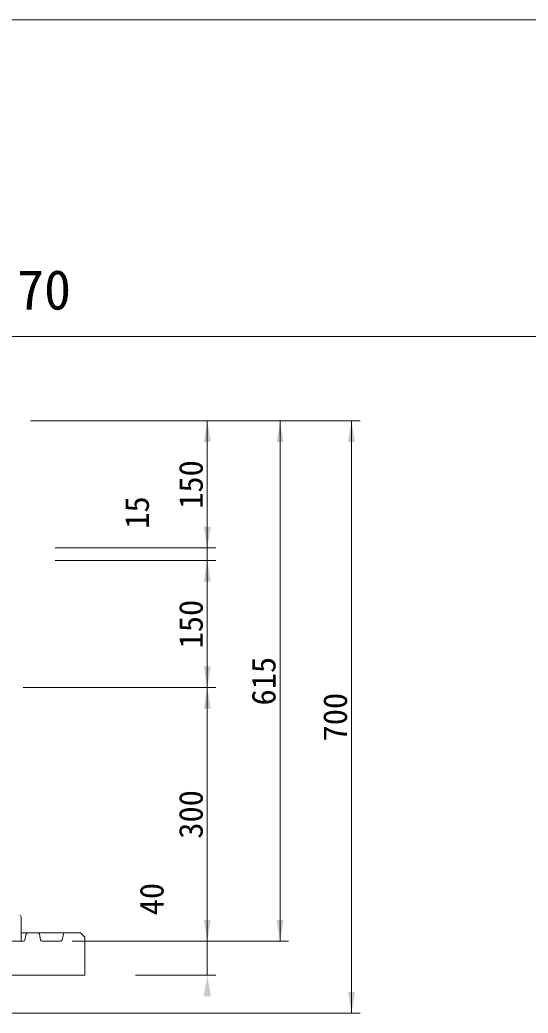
# Model space of a CAD drawing. Units: millimetres, scale not verified. Extents: x -6861 to 6861, y -3554 to 3095.
# Drawn here: x 3421 to 4022, y 1921 to 3095 of the extents above; entities that cross this region are included whole.
import ezdxf
from ezdxf.enums import TextEntityAlignment as Align

# ---------------------------------------------------------------- set-up
doc = ezdxf.new("R2010")
doc.units = ezdxf.units.MM
doc.header["$LTSCALE"] = 20
for name, color, linetype, lineweight in [('0-3_TEMP', 3, 'Continuous', 18), ('0-4_細線', 7, 'Continuous', 18), ('0-6_寸法', 1, 'Continuous', 18), ('0-9_枠線', 6, 'Continuous', 18)]:
    doc.layers.add(name, color=color, linetype=linetype, lineweight=lineweight)
doc.layers.add('0-7_注釈', color=1, linetype='Continuous')
doc.styles.add('ＭＳ ゴシック', font='')
doc.styles.get('ＭＳ ゴシック').set_extended_font_data('MS Gothic')

msp = doc.modelspace()

# ---------------------------------------------------------------- linework, layer by layer
at = {"layer": '0-3_TEMP'}
msp.add_line((1260.93, 2720.78), (6860.93, 2720.78), dxfattribs=at)
at = {"layer": '0-4_細線'}
for p, q in [((3422.8, 2033.81), (3422.8, 2005.78)), ((3422.8, 2015.78), (3430.44, 2015.78)), ((3428.48, 2014.17), (3427.12, 2007.38)), ((3430.44, 2015.78), (3442.16, 2015.78)), ((3430.44, 2015.78), (3492.8, 2015.78)), ((3445.48, 2007.38), (3444.12, 2014.17)), ((3472.48, 2014.17), (3471.12, 2007.38)), ((3497.8, 2010.78), (3492.8, 2015.78)), ((3497.8, 2010.78), (3497.8, 1965.78)), ((3022.8, 2005.78), (3422.8, 2005.78)), ((3222.8, 2005.78), (3425.16, 2005.78)), ((3469.16, 2005.78), (3447.44, 2005.78)), ((2947.8, 1965.78), (3497.8, 1965.78))]:
    msp.add_line(p, q, dxfattribs=at)
for centre, radius, start, end in [((3419.8, 2033.81), 3, 0.002, 65.162), ((3430.44, 2013.78), 2, 90, 168.691), ((3442.16, 2013.78), 2, 11.309, 90), ((3474.44, 2013.78), 2, 90, 168.691), ((3425.16, 2007.78), 2, 270, 348.691), ((3447.44, 2007.78), 2, 191.309, 270), ((3469.16, 2007.78), 2, 270, 348.691)]:
    msp.add_arc(centre, radius, start, end, dxfattribs=at)
at = {"layer": '0-6_寸法'}
for p, q in [((3433.8, 2620.78), (3738.79, 2620.78)), ((3433.8, 2620.78), (3652.74, 2620.78)), ((3433.8, 2620.78), (3823.35, 2620.78)), ((3642.74, 1965.78), (3642.74, 2620.78)), ((3728.79, 2005.78), (3728.79, 2620.78)), ((3813.35, 1920.78), (3813.35, 2620.78)), ((3462.64, 2470.78), (3652.74, 2470.78)), ((3462.8, 2470.78), (3652.74, 2470.78)), ((3462.8, 2455.78), (3652.74, 2455.78)), ((3462.8, 2455.78), (3652.74, 2455.78)), ((3425.06, 2305.78), (3652.74, 2305.78)), ((3425.06, 2305.78), (3652.74, 2305.78)), ((3482.8, 2005.78), (3652.74, 2005.78)), ((3482.8, 2005.78), (3738.79, 2005.78)), ((3482.8, 2005.78), (3652.74, 2005.78)), ((3557.8, 1965.78), (3652.74, 1965.78)), ((3282.8, 1920.78), (3823.35, 1920.78))]:
    msp.add_line(p, q, dxfattribs=at)
for points in [[(3638.57, 2595.78), (3642.74, 2620.78), (3646.9, 2595.78)], [(3724.63, 2595.78), (3728.79, 2620.78), (3732.96, 2595.78)], [(3809.18, 2595.78), (3813.35, 2620.78), (3817.51, 2595.78)], [(3638.57, 2495.78), (3642.74, 2470.78), (3646.9, 2495.78)], [(3638.57, 2495.78), (3642.74, 2470.78), (3646.9, 2495.78)], [(3638.57, 2430.78), (3642.74, 2455.78), (3646.9, 2430.78)], [(3638.57, 2430.78), (3642.74, 2455.78), (3646.9, 2430.78)], [(3638.57, 2330.78), (3642.74, 2305.78), (3646.9, 2330.78)], [(3638.57, 2280.78), (3642.74, 2305.78), (3646.9, 2280.78)], [(3638.57, 2030.78), (3642.74, 2005.78), (3646.9, 2030.78)], [(3638.57, 2030.78), (3642.74, 2005.78), (3646.9, 2030.78)], [(3724.63, 2030.78), (3728.79, 2005.78), (3732.96, 2030.78)], [(3638.57, 1940.78), (3642.74, 1965.78), (3646.9, 1940.78)], [(3809.18, 1945.78), (3813.35, 1920.78), (3817.51, 1945.78)]]:
    msp.add_solid(points, dxfattribs=at)
at = {"layer": '0-9_枠線'}
msp.add_line((1260.93, 3094.96), (6860.93, 3094.96), dxfattribs=at)

# ---------------------------------------------------------------- texts
at = {"layer": '0-6_寸法', "style": 'ＭＳ ゴシック'}
for s, p in [('150', (3645.78, 2516.98)), ('15', (3582.13, 2493.45)), ('150', (3645.78, 2351.98)), ('615', (3731.83, 2284.48)), ('700', (3816.39, 2241.98)), ('300', (3645.78, 2126.98)), ('40', (3599.44, 2036.45))]:
    msp.add_text(s, height=28.15, rotation=90, dxfattribs=at).set_placement(p, align=Align.BOTTOM_LEFT)
at = {"layer": '0-7_注釈', "style": 'ＭＳ ゴシック'}
msp.add_text('土被り h=0.70', height=46.92, dxfattribs=at).set_placement((3066.19, 2738.38), align=Align.BOTTOM_LEFT)

doc.saveas('drawing.dxf')
